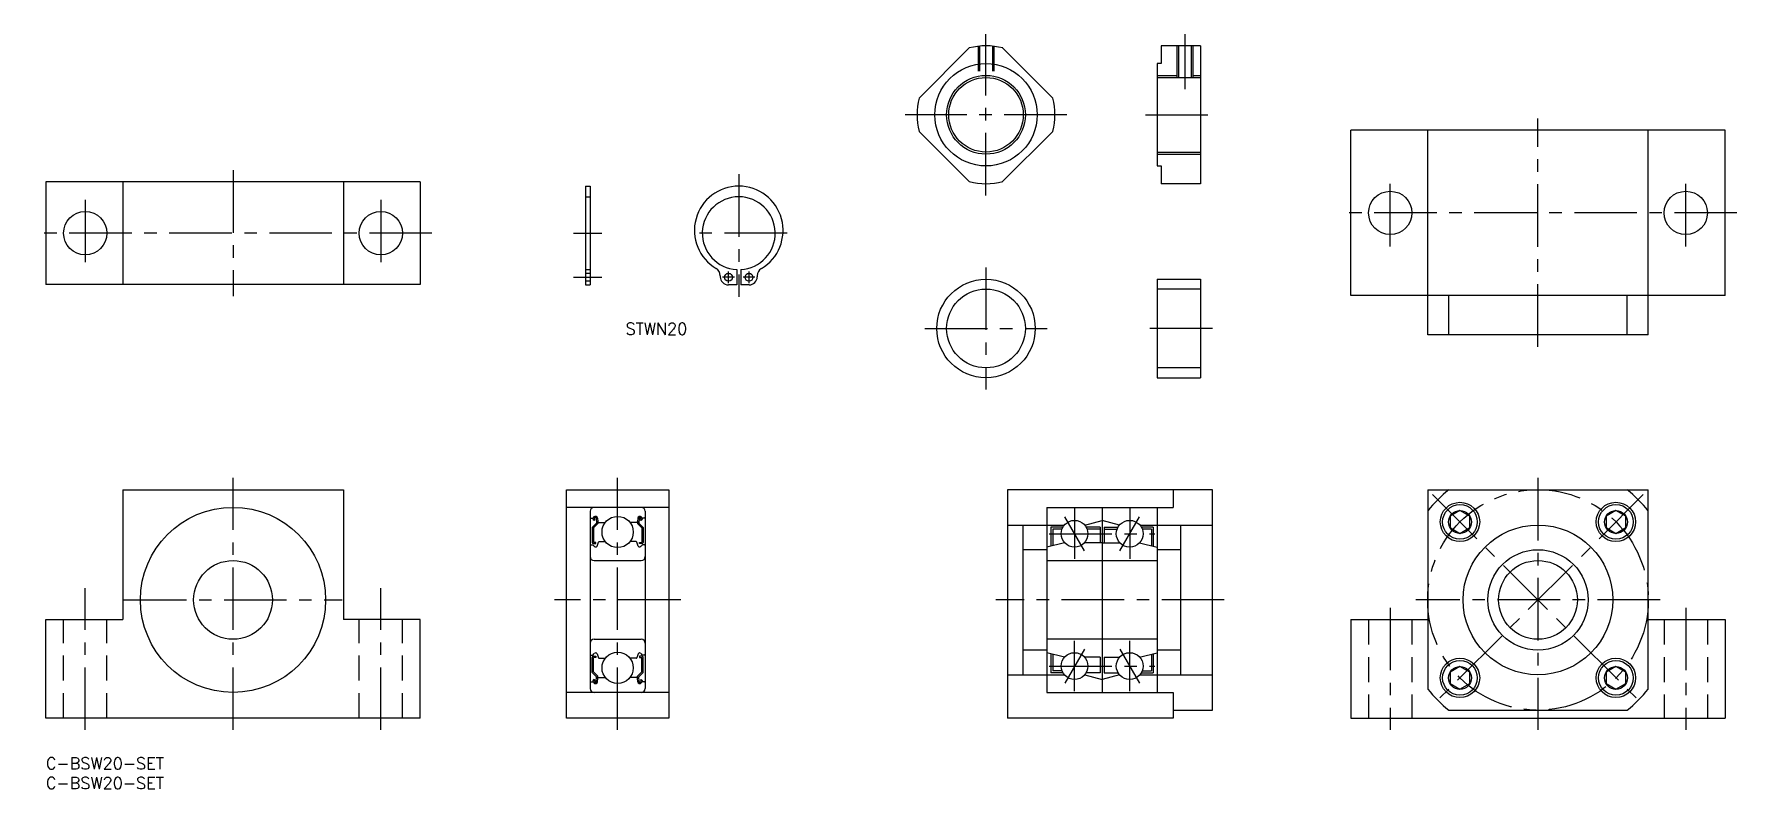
# Model space of a CAD drawing. Extents: x -3 to 429, y -8 to 184.
import ezdxf

# ---------------------------------------------------------------- set-up
doc = ezdxf.new("R2010")
doc.units = 0
doc.header["$LTSCALE"] = 0.5
doc.linetypes.add('CENTER', pattern=[50.8, 31.75, -6.35, 6.35, -6.35])
doc.linetypes.add('DASHED', pattern=[19.05, 12.7, -6.35])
for name, color, linetype in [('MSM_CENTER', 1, 'CENTER'), ('MSM_CONTINUOUS', 7, 'CONTINUOUS'), ('MSM_DASHED', 4, 'DASHED'), ('MSM_NARROW', 5, 'CONTINUOUS'), ('MSM_PART_NUMBER', 7, 'CONTINUOUS')]:
    doc.layers.add(name, color=color, linetype=linetype)
doc.styles.get("Standard").update_dxf_attribs({"font": 'txt.shx', "height": 3, "bigfont": 'bigfont.shx'})

# ---------------------------------------------------------------- blocks, each defined once
blk = doc.blocks.new('*U2')
at = {"layer": 'MSM_PART_NUMBER'}
blk.add_text('C-BSW20-SET', height=3, dxfattribs=at).set_placement((0, -3))
blk = doc.blocks.new('*U3')
at = {"layer": 'MSM_PART_NUMBER'}
blk.add_text('C-BSW20-SET', height=3, dxfattribs=at).set_placement((0, -8))
blk = doc.blocks.new('*U5')
at = {"layer": 'MSM_PART_NUMBER'}
blk.add_text('STWN20', height=3, dxfattribs=at).set_placement((147.11, 107.36))

msp = doc.modelspace()

# ---------------------------------------------------------------- linework, layer by layer
at = {"layer": 'MSM_CENTER'}
for p, q in [((238.61, 142.7), (238.61, 183.7)), ((289.08, 183.7), (289.08, 169.66)), ((259.11, 163.2), (218.11, 163.2)), ((279.08, 163.2), (296.08, 163.2)), ((378.71, 104.28), (378.71, 162.28)), ((47.5, 149.13), (47.5, 117.13)), ((175.86, 148.08), (175.86, 116.98)), ((341.21, 129.78), (341.21, 146.78)), ((416.21, 129.78), (416.21, 146.78)), ((10, 141.63), (10, 124.63)), ((85, 141.63), (85, 124.63)), ((429.21, 138.28), (328.21, 138.28)), ((98, 133.13), (-3, 133.13)), ((133.92, 133.13), (141.12, 133.13)), ((188.11, 133.13), (163.61, 133.13)), ((133.92, 121.93), (141.12, 121.93)), ((174.76, 121.93), (171.76, 121.93)), ((173.26, 120.43), (173.26, 123.43)), ((179.96, 121.93), (176.96, 121.93)), ((178.46, 120.43), (178.46, 123.43)), ((238.61, 124.43), (238.61, 93.43)), ((223.11, 108.93), (254.11, 108.93)), ((296.08, 108.93), (279.08, 108.93)), ((47.5, 7), (47.5, 71)), ((145.12, 7), (145.12, 71)), ((378.71, 71), (378.71, 7)), ((351.97, 66.74), (405.44, 13.26)), ((405.44, 66.74), (351.97, 13.26)), ((263.58, 52.47), (258.58, 61.13)), ((261.08, 63.2), (261.08, 50.4)), ((272.58, 52.47), (277.58, 61.13)), ((275.08, 63.2), (275.08, 50.4)), ((254.68, 56.8), (281.48, 56.8)), ((10, 7), (10, 43)), ((19.82, 40), (75.17, 40)), ((85, 7), (85, 43)), ((161.12, 40), (129.12, 40)), ((299.08, 40), (241.08, 40)), ((409.71, 40), (347.71, 40)), ((341.21, 38), (341.21, 7)), ((416.21, 38), (416.21, 7)), ((263.58, 27.53), (258.58, 18.87)), ((261.08, 16.8), (261.08, 29.6)), ((272.58, 27.53), (277.58, 18.87)), ((275.08, 16.8), (275.08, 29.6)), ((254.68, 23.2), (281.48, 23.2))]:
    msp.add_line(p, q, dxfattribs=at)
msp.add_circle((378.71, 40), 28, dxfattribs=at)
at = {"layer": 'MSM_CONTINUOUS'}
for p, q in [((221.63, 167.43), (234.37, 180.18)), ((242.84, 180.18), (255.59, 167.43)), ((293.08, 180.7), (283.08, 180.7)), ((283.08, 180.7), (283.08, 176.2)), ((287.46, 180.7), (287.46, 172.66)), ((290.7, 180.7), (290.7, 172.66)), ((293.08, 180.7), (293.08, 145.7)), ((283.08, 176.2), (282.08, 176.2)), ((282.08, 176.2), (282.08, 150.2)), ((282.08, 172.66), (293.08, 172.66)), ((221.63, 158.97), (234.37, 146.22)), ((242.84, 146.22), (255.59, 158.97)), ((331.21, 117.28), (331.21, 159.28)), ((426.21, 159.28), (331.21, 159.28)), ((350.71, 107.28), (350.71, 159.28)), ((406.71, 107.28), (406.71, 159.28)), ((426.21, 117.28), (426.21, 159.28)), ((282.08, 153.74), (293.08, 153.74)), ((282.08, 150.2), (283.08, 150.2)), ((283.08, 150.2), (283.08, 145.7)), ((0, 146.13), (0, 120.13)), ((95, 146.13), (0, 146.13)), ((19.5, 146.13), (19.5, 120.13)), ((75.5, 146.13), (75.5, 120.13)), ((95, 146.13), (95, 120.13)), ((136.92, 145.08), (136.92, 119.98)), ((136.92, 145.08), (138.12, 145.08)), ((138.12, 145.08), (138.12, 119.98)), ((293.08, 145.7), (283.08, 145.7)), ((171.16, 122.34), (171.16, 122.08)), ((175.36, 123.89), (175.36, 119.98)), ((176.36, 123.89), (176.36, 119.98)), ((180.56, 122.34), (180.56, 122.08)), ((282.08, 121.43), (293.08, 121.43)), ((282.08, 121.43), (282.08, 96.43)), ((293.08, 121.43), (293.08, 96.43)), ((95, 120.13), (0, 120.13)), ((136.92, 119.98), (138.12, 119.98)), ((175.36, 119.98), (173.26, 119.98)), ((178.46, 119.98), (176.36, 119.98)), ((293.08, 118.93), (282.08, 118.93)), ((426.21, 117.28), (331.21, 117.28)), ((356.08, 107.28), (356.08, 117.28)), ((401.33, 107.28), (401.33, 117.28)), ((406.71, 107.28), (350.71, 107.28)), ((293.08, 98.93), (282.08, 98.93)), ((282.08, 96.43), (293.08, 96.43)), ((19.5, 68), (19.5, 35)), ((19.5, 68), (75.5, 68)), ((75.5, 68), (75.5, 35)), ((132.12, 10), (132.12, 68)), ((132.12, 68), (158.12, 68)), ((158.12, 68), (158.12, 10)), ((244.08, 68), (244.08, 10)), ((296.08, 68), (244.08, 68)), ((286.08, 68), (286.08, 63.5)), ((296.08, 12), (296.08, 68)), ((350.71, 68), (406.71, 68)), ((350.71, 68), (350.71, 17.37)), ((406.71, 17.37), (406.71, 68)), ((158.12, 63.5), (132.12, 63.5)), ((138.12, 62.5), (138.12, 17.5)), ((138.32, 60.8), (138.9, 60.8)), ((138.9, 60.8), (139.12, 61.06)), ((139.13, 60.61), (139.35, 60.86)), ((139.36, 60.41), (139.13, 60.61)), ((139.7, 60.74), (139.75, 59.5)), ((140, 60.78), (140.08, 59.88)), ((150.24, 60.78), (150.16, 59.88)), ((150.54, 60.74), (150.49, 59.5)), ((150.88, 60.41), (151.11, 60.61)), ((151.11, 60.61), (150.89, 60.86)), ((151.34, 60.8), (151.12, 61.06)), ((151.92, 60.8), (151.34, 60.8)), ((152.12, 62.5), (152.12, 17.5)), ((254.08, 63.5), (286.08, 63.5)), ((254.08, 63.5), (254.08, 16.5)), ((268.08, 63.5), (268.08, 16.5)), ((282.08, 63.5), (282.08, 16.5)), ((358.91, 62.69), (356.41, 61.24)), ((356.41, 61.24), (356.41, 58.36)), ((361.41, 61.24), (358.91, 62.69)), ((361.41, 58.36), (361.41, 61.24)), ((398.5, 62.69), (396, 61.24)), ((396, 61.24), (396, 58.36)), ((401, 61.24), (398.5, 62.69)), ((401, 58.36), (401, 61.24)), ((139.75, 59.5), (138.65, 58.4)), ((138.65, 58.4), (138.65, 54.6)), ((139.17, 60.18), (138.94, 60.38)), ((140.05, 59.38), (138.95, 58.28)), ((138.95, 58.28), (138.95, 54.6)), ((139.17, 60.18), (139.36, 60.41)), ((140.05, 60.23), (140.05, 59.38)), ((140.28, 59.7), (142, 59.7)), ((149.96, 59.7), (148.24, 59.7)), ((150.19, 60.23), (150.19, 59.38)), ((150.19, 59.38), (151.29, 58.28)), ((150.49, 59.5), (151.59, 58.4)), ((151.07, 60.18), (150.88, 60.41)), ((151.07, 60.18), (151.3, 60.38)), ((151.29, 58.28), (151.29, 54.6)), ((151.59, 58.4), (151.59, 54.6)), ((244.08, 59), (258.48, 59)), ((248.08, 21), (248.08, 59)), ((255.08, 58.51), (255.08, 53.64)), ((258.13, 58.51), (255.08, 58.51)), ((255.58, 58.01), (255.58, 53.77)), ((257.9, 58.01), (255.58, 58.01)), ((263.67, 59), (268.08, 60.2)), ((267.58, 58.51), (264.02, 58.51)), ((267.58, 58.01), (264.25, 58.01)), ((267.58, 58.51), (267.58, 54.5)), ((272.48, 59), (268.08, 60.2)), ((268.58, 58.51), (268.58, 54.5)), ((268.58, 58.51), (272.13, 58.51)), ((268.58, 58.01), (271.9, 58.01)), ((277.67, 59), (296.08, 59)), ((281.08, 58.51), (278.02, 58.51)), ((280.58, 58.01), (278.25, 58.01)), ((280.58, 58.01), (280.58, 53.77)), ((281.08, 58.51), (281.08, 53.64)), ((288.08, 21), (288.08, 59)), ((356.41, 58.36), (358.91, 56.91)), ((358.91, 56.91), (361.41, 58.36)), ((396, 58.36), (398.5, 56.91)), ((398.5, 56.91), (401, 58.36)), ((138.32, 54), (138.82, 54)), ((138.82, 54), (139.19, 53.63)), ((139.57, 54.6), (138.95, 54.6)), ((138.95, 54.3), (139.57, 54.3)), ((139.57, 54.3), (139.57, 54.6)), ((139.9, 53.65), (140.27, 54.67)), ((140.46, 54.8), (142, 54.8)), ((149.78, 54.8), (148.24, 54.8)), ((150.34, 53.65), (149.97, 54.67)), ((150.67, 54.3), (150.67, 54.6)), ((150.67, 54.6), (151.29, 54.6)), ((151.29, 54.3), (150.67, 54.3)), ((151.42, 54), (151.05, 53.63)), ((151.92, 54), (151.42, 54)), ((254.08, 52.75), (248.08, 52.75)), ((258.57, 54.5), (254.08, 53.4)), ((268.08, 54.5), (263.58, 54.5)), ((268.08, 54.5), (272.57, 54.5)), ((277.58, 54.5), (282.08, 53.4)), ((288.08, 52.75), (282.08, 52.75)), ((139.12, 50), (151.12, 50)), ((254.08, 50), (282.08, 50)), ((0, 10), (0, 35)), ((95, 10), (95, 35)), ((331.21, 35), (350.71, 35)), ((331.21, 35), (331.21, 10)), ((406.71, 35), (426.21, 35)), ((426.21, 35), (426.21, 10)), ((138.32, 26), (138.82, 26)), ((138.82, 26), (139.19, 26.37)), ((139.12, 30), (151.12, 30)), ((139.9, 26.35), (140.27, 25.33)), ((150.34, 26.35), (149.97, 25.33)), ((151.42, 26), (151.05, 26.37)), ((151.92, 26), (151.42, 26)), ((254.08, 27.25), (248.08, 27.25)), ((282.08, 30), (254.08, 30)), ((258.57, 25.5), (254.08, 26.6)), ((255.08, 26.36), (255.08, 21.49)), ((255.58, 26.23), (255.58, 21.99)), ((277.58, 25.5), (282.08, 26.6)), ((280.58, 26.23), (280.58, 21.99)), ((281.08, 26.36), (281.08, 21.49)), ((288.08, 27.25), (282.08, 27.25)), ((138.65, 21.6), (138.65, 25.4)), ((138.95, 25.7), (139.57, 25.7)), ((138.95, 21.72), (138.95, 25.4)), ((139.57, 25.4), (138.95, 25.4)), ((140.05, 20.62), (138.95, 21.72)), ((139.57, 25.7), (139.57, 25.4)), ((140.46, 25.2), (142, 25.2)), ((149.78, 25.2), (148.24, 25.2)), ((150.19, 20.62), (151.29, 21.72)), ((150.67, 25.7), (150.67, 25.4)), ((151.29, 25.7), (150.67, 25.7)), ((150.67, 25.4), (151.29, 25.4)), ((151.29, 21.72), (151.29, 25.4)), ((151.59, 21.6), (151.59, 25.4)), ((257.9, 21.99), (255.58, 21.99)), ((267.58, 25.5), (263.58, 25.5)), ((267.58, 25.5), (267.58, 21.49)), ((268.58, 25.5), (268.58, 21.49)), ((268.58, 25.5), (272.57, 25.5)), ((278.25, 21.99), (280.58, 21.99)), ((358.91, 23.09), (356.41, 21.64)), ((356.41, 21.64), (356.41, 18.76)), ((361.41, 21.64), (358.91, 23.09)), ((361.41, 18.76), (361.41, 21.64)), ((398.5, 23.09), (396, 21.64)), ((396, 21.64), (396, 18.76)), ((401, 21.64), (398.5, 23.09)), ((401, 18.76), (401, 21.64)), ((138.32, 19.2), (138.9, 19.2)), ((139.75, 20.5), (138.65, 21.6)), ((138.9, 19.2), (139.12, 18.94)), ((139.17, 19.82), (138.94, 19.62)), ((139.36, 19.59), (139.13, 19.39)), ((139.13, 19.39), (139.35, 19.14)), ((139.17, 19.82), (139.36, 19.59)), ((139.7, 19.26), (139.75, 20.5)), ((140, 19.22), (140.08, 20.12)), ((140.05, 19.77), (140.05, 20.62)), ((140.28, 20.3), (142, 20.3)), ((149.96, 20.3), (148.24, 20.3)), ((150.24, 19.22), (150.16, 20.12)), ((150.19, 19.77), (150.19, 20.62)), ((150.49, 20.5), (151.59, 21.6)), ((150.54, 19.26), (150.49, 20.5)), ((151.07, 19.82), (150.88, 19.59)), ((150.88, 19.59), (151.11, 19.39)), ((151.11, 19.39), (150.89, 19.14)), ((151.07, 19.82), (151.3, 19.62)), ((151.34, 19.2), (151.12, 18.94)), ((151.92, 19.2), (151.34, 19.2)), ((244.08, 21), (258.48, 21)), ((258.13, 21.49), (255.08, 21.49)), ((263.67, 21), (268.08, 19.8)), ((267.58, 21.49), (264.02, 21.49)), ((272.48, 21), (268.08, 19.8)), ((268.58, 21.49), (272.13, 21.49)), ((277.67, 21), (296.08, 21)), ((278.02, 21.49), (281.08, 21.49)), ((356.41, 18.76), (358.91, 17.31)), ((358.91, 17.31), (361.41, 18.76)), ((396, 18.76), (398.5, 17.31)), ((398.5, 17.31), (401, 18.76)), ((158.12, 16.5), (132.12, 16.5)), ((254.08, 16.5), (286.08, 16.5)), ((286.08, 16.5), (286.08, 10)), ((95, 10), (0, 10)), ((158.12, 10), (132.12, 10)), ((286.08, 10), (244.08, 10)), ((286.08, 12), (296.08, 12)), ((331.21, 10), (426.21, 10)), ((356.08, 12), (401.33, 12))]:
    msp.add_line(p, q, dxfattribs=at)
for points in [[(0, 35), (19.5, 35)], [(95, 35), (75.5, 35)]]:
    msp.add_lwpolyline(points, dxfattribs=at)
for centre, radius in [((238.61, 163.2), 13), ((238.61, 163.2), 9.46), ((341.21, 138.28), 5.5), ((416.21, 138.28), 5.5), ((10, 133.13), 5.5), ((85, 133.13), 5.5), ((173.26, 121.93), 1), ((178.46, 121.93), 1), ((238.61, 108.93), 12.5), ((238.61, 108.93), 10), ((47.5, 40), 23.5), ((145.12, 57.25), 3.97), ((358.91, 59.8), 5), ((358.91, 59.8), 4.4), ((358.91, 59.8), 2.89), ((398.5, 59.8), 5), ((398.5, 59.8), 4.4), ((398.5, 59.8), 2.89), ((261.08, 56.8), 3.4), ((275.08, 56.8), 3.4), ((378.71, 40), 19), ((378.71, 40), 12.75), ((47.5, 40), 10), ((378.71, 40), 10), ((145.12, 22.75), 3.97), ((261.08, 23.2), 3.4), ((275.08, 23.2), 3.4), ((358.91, 20.2), 5), ((358.91, 20.2), 4.4), ((358.91, 20.2), 2.89), ((398.5, 20.2), 5), ((398.5, 20.2), 4.4), ((398.5, 20.2), 2.89)]:
    msp.add_circle(centre, radius, dxfattribs=at)
for centre, radius, start, end in [((238.61, 163.2), 17.5, 76.0027, 103.9973), ((238.61, 163.2), 17.5, 166.0027, 193.9973), ((238.61, 163.2), 17.5, 346.0027, 13.9973), ((175.86, 133.83), 11.25, 300.6214, 239.3786), ((238.61, 163.2), 17.5, 256.0027, 283.9973), ((175.86, 133.13), 9.25, 273.0986, 266.9014), ((169.06, 122.34), 2.1, 360, 59.3786), ((173.26, 122.08), 2.1, 180, 270), ((178.46, 122.08), 2.1, 270, 0), ((182.66, 122.34), 2.1, 120.6214, 180), ((378.71, 40), 36, 128.9424, 141.0576), ((378.71, 40), 36, 38.9424, 51.0576), ((139.12, 62.5), 1, 90, 180), ((138.32, 61), 0.2, 180, 270), ((139.13, 60.61), 0.3, 139.9098, 229.9963), ((139.5, 60.74), 0.5, 4.987, 139.9098), ((139.5, 60.74), 0.2, 2.3754, 139.9922), ((150.74, 60.74), 0.5, 40.0902, 175.013), ((150.74, 60.74), 0.2, 40.0078, 177.6246), ((151.12, 62.5), 1, 0, 90), ((151.11, 60.61), 0.3, 310.0037, 40.0902), ((151.92, 61), 0.2, 270, 0), ((140.28, 59.9), 0.2, 184.987, 270), ((149.96, 59.9), 0.2, 270, 355.013), ((138.32, 53.8), 0.2, 90, 180), ((138.95, 54.6), 0.3, 180, 270), ((139.62, 54.05), 0.6, 225, 272.8048), ((139.62, 53.75), 0.3, 265.5374, 340.0299), ((140.46, 54.6), 0.2, 90, 160.0299), ((149.78, 54.6), 0.2, 19.9701, 90), ((150.62, 53.75), 0.3, 199.9701, 274.4626), ((150.62, 54.05), 0.6, 267.1952, 315), ((151.29, 54.6), 0.3, 270, 0), ((151.92, 53.8), 0.2, 0, 90), ((139.12, 51), 1, 180, 270), ((151.12, 51), 1, 270, 0), ((139.12, 29), 1, 90, 180), ((138.32, 26.2), 0.2, 180, 270), ((139.62, 25.95), 0.6, 87.1952, 135), ((139.62, 26.25), 0.3, 19.9701, 94.4626), ((150.62, 26.25), 0.3, 85.5374, 160.0299), ((150.62, 25.95), 0.6, 45, 92.8048), ((151.12, 29), 1, 0, 90), ((151.92, 26.2), 0.2, 270, 0), ((138.95, 25.4), 0.3, 90, 180), ((140.46, 25.4), 0.2, 199.9701, 270), ((149.78, 25.4), 0.2, 270, 340.0299), ((151.29, 25.4), 0.3, 0, 90), ((138.32, 19), 0.2, 90, 180), ((139.12, 17.5), 1, 180, 270), ((139.13, 19.39), 0.3, 130.0037, 220.0902), ((139.5, 19.26), 0.5, 220.0902, 355.013), ((139.5, 19.26), 0.2, 220.0078, 357.6246), ((140.28, 20.1), 0.2, 90, 175.013), ((149.96, 20.1), 0.2, 4.987, 90), ((150.74, 19.26), 0.5, 184.987, 319.9098), ((150.74, 19.26), 0.2, 182.3754, 319.9922), ((151.12, 17.5), 1, 270, 0), ((151.11, 19.39), 0.3, 319.9098, 49.9963), ((151.92, 19), 0.2, 0, 90), ((378.71, 40), 36, 218.9424, 231.0576), ((378.71, 40), 36, 308.9424, 321.0576)]:
    msp.add_arc(centre, radius, start, end, dxfattribs=at)
at = {"layer": 'MSM_DASHED'}
for p, q in [((236.61, 180.59), (236.61, 172.44)), ((236.98, 180.62), (236.98, 172.52)), ((240.23, 180.62), (240.23, 172.52)), ((240.61, 180.59), (240.61, 172.44)), ((136.92, 142.38), (138.12, 142.38)), ((136.92, 123.88), (138.12, 123.88)), ((138.12, 122.93), (136.92, 122.93)), ((138.12, 120.93), (136.92, 120.93)), ((4.5, 10), (4.5, 35)), ((15.5, 10), (15.5, 35)), ((79.5, 10), (79.5, 35)), ((90.5, 10), (90.5, 35)), ((335.71, 35), (335.71, 10)), ((346.71, 35), (346.71, 10)), ((410.71, 35), (410.71, 10)), ((421.71, 35), (421.71, 10))]:
    msp.add_line(p, q, dxfattribs=at)
at = {"layer": 'MSM_NARROW'}
for p, q in [((287.08, 180.7), (287.08, 172.66)), ((291.08, 180.7), (291.08, 172.66)), ((282.08, 173.2), (287.08, 173.2)), ((291.08, 173.2), (293.08, 173.2)), ((282.08, 153.2), (293.08, 153.2))]:
    msp.add_line(p, q, dxfattribs=at)
msp.add_circle((238.61, 163.2), 10, dxfattribs=at)

# ---------------------------------------------------------------- block references
at = {"layer": 'MSM_CONTINUOUS'}
for name in ['*U5', '*U2', '*U3']:
    msp.add_blockref(name, (0, 0), dxfattribs=at)

doc.saveas('drawing.dxf')
